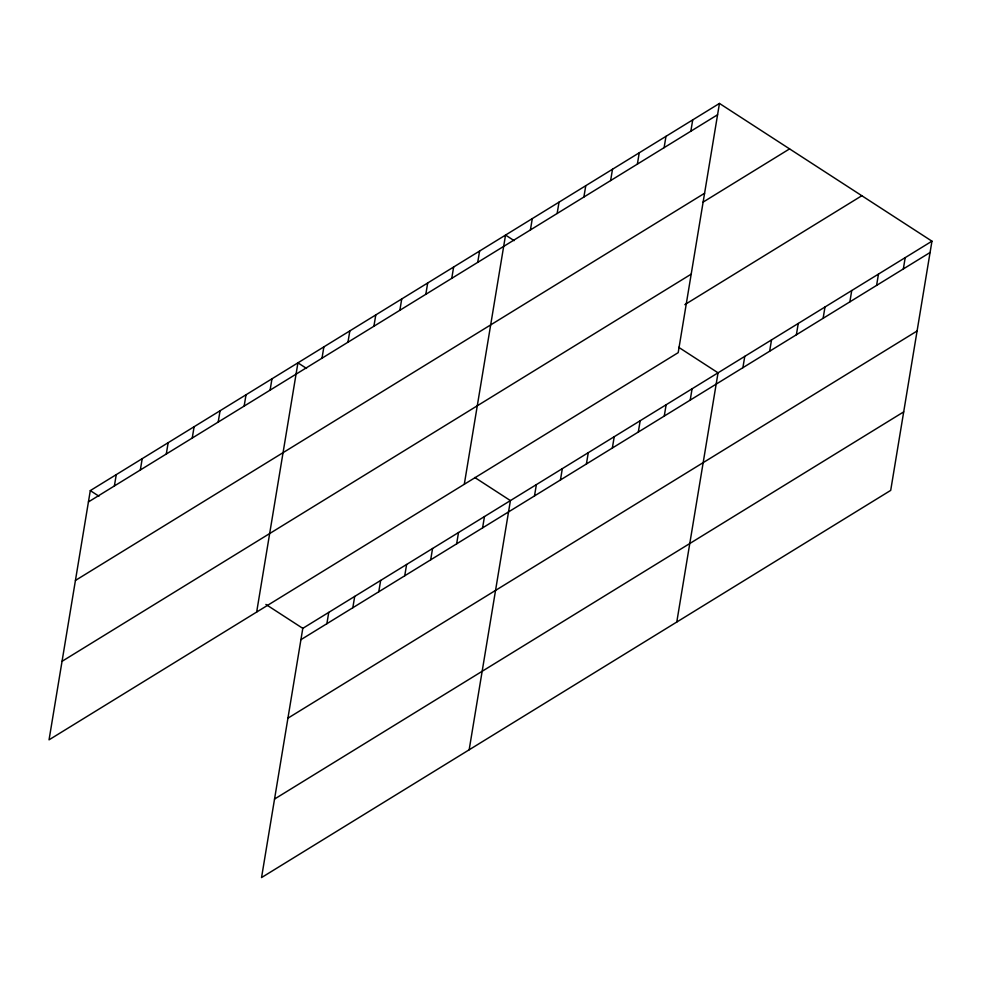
<?xml version="1.0" encoding="UTF-8"?>
<svg xmlns="http://www.w3.org/2000/svg" width="981" height="981" viewBox="0 0 981 981"><rect width="100%" height="100%" fill="white"/><g stroke="black" fill="none" stroke-linecap="round" stroke-linejoin="round"><path stroke-width="1.47" d="M719.453 103.434L90.301 490.61L49.05 739.821L678.202 352.645L719.453 103.434L931.95 241.179L890.699 490.39L261.547 877.566L302.798 628.355L931.95 241.179M114.385 485.963L116.261 474.645M140.332 469.985L142.208 458.667M166.292 454.019L168.168 442.701M192.239 438.041L194.115 426.723M218.199 422.075L220.063 410.757M244.146 406.109L246.023 394.791M270.106 390.131L271.97 378.813M256.666 612.046L297.93 362.847L306.538 368.427M322.001 358.188L323.877 346.869M347.961 342.222L349.837 330.904M373.908 326.244L375.784 314.926M326.881 623.708L328.745 612.389M399.868 310.278L401.732 298.96M352.829 607.73L354.705 596.411M425.815 294.312L427.691 282.994M378.776 591.764L380.653 580.445M451.763 278.334L453.639 267.016M404.736 575.798L406.612 564.48M477.722 262.368L479.599 251.05M430.684 559.82L432.56 548.502M464.295 484.283L505.546 235.072L514.154 240.652M456.643 543.854L458.507 532.536M530.414 229.934L532.291 218.616M482.591 527.876L484.467 516.558M557.147 213.478L559.023 202.16M469.163 749.791L510.414 500.592L474.743 477.465M583.891 197.034L585.767 185.716M534.498 495.932L536.374 484.614M560.445 479.967L562.321 468.648M610.623 180.578L612.5 169.259M586.405 463.988L588.281 452.682M637.368 164.121L639.244 152.803M612.352 448.023L614.229 436.704M664.112 147.665L665.976 136.347M638.312 432.057L640.176 420.739M690.845 131.209L692.721 119.89M664.26 416.079L666.136 404.761M690.207 400.113L692.083 388.795M676.78 622.028L718.043 372.817L678.668 347.299M742.899 367.679L744.775 356.361M769.644 351.235L771.52 339.916M796.376 334.779L798.252 323.46M823.12 318.322L824.996 307.004M849.865 301.866L851.729 290.548M876.597 285.41L878.473 274.091M903.342 268.953L905.205 257.635M88.437 501.929L717.589 114.752M75.439 580.433L704.591 193.257M702.997 202.172L789.582 148.891M62.048 661.317L691.2 274.14M684.836 304.637L861.833 195.722M300.922 639.673L930.074 252.497M287.924 718.178L917.076 331.002M274.533 799.061L903.685 411.885M90.301 490.61L98.922 496.19M265.888 604.431L302.798 628.355"/></g></svg>
